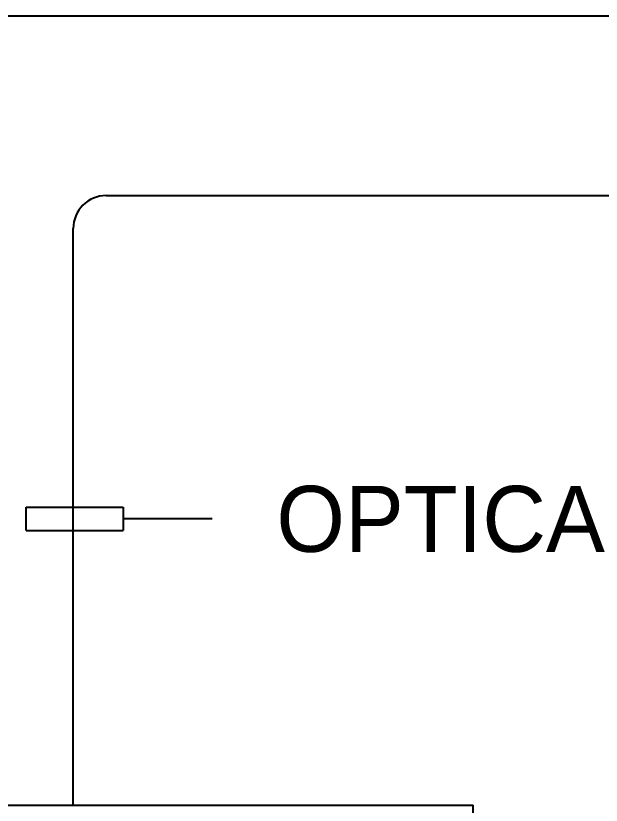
# Model space of a CAD drawing. Header units: millimetres. Extents: x 0 to 84100, y 0 to 29700.
# Drawn here: x 10154 to 11218, y 13703 to 15139 of the extents above; entities that cross this region are included whole.
import ezdxf
from ezdxf.enums import TextEntityAlignment as Align

# ---------------------------------------------------------------- set-up
doc = ezdxf.new("R2010")
doc.units = ezdxf.units.MM
doc.header["$LTSCALE"] = 1000
doc.layers.add('KEC-TEXT', color=6, linetype='Continuous')
doc.styles.add('나눔고딕', font='')
doc.styles.get('나눔고딕').set_extended_font_data('나눔고딕')

# ---------------------------------------------------------------- blocks, each defined once
blk = doc.blocks.new('*U21')
at = {"color": 0}
blk.add_line((0, 44.5), (485, 44.5), dxfattribs=at)
at = {"color": 0, "lineweight": -3}
blk.add_line((485, 0), (485, 44.5), dxfattribs=at)
blk = doc.blocks.new('A$C346D2A37')
at = {"color": 0}
for p, q in [((0, 725.9), (90.5, 725.9)), ((0, 725.9), (0, 347.1)), ((90.5, 725.9), (90.5, 347.1)), ((90.5, 347.1), (0, 347.1)), ((45.3, 0), (45.3, 347.1))]:
    blk.add_line(p, q, dxfattribs=at)

msp = doc.modelspace()

# ---------------------------------------------------------------- linework, layer by layer
at = {"layer": 'KEC-TEXT', "color": 6}
for p, q in [((10318.1, 14811.8), (13165, 14811.8)), ((10258.1, 13703.3), (10258.1, 14751.8))]:
    msp.add_line(p, q, dxfattribs=at)
msp.add_lwpolyline([(5113.1, 15138.6), (29535.2, 15138.9), (29535.2, 12138.5), (5113.1, 12138.2)], close=True, dxfattribs=at)
msp.add_arc((10318.1, 14751.8), 60, 90, 180, dxfattribs=at)

# ---------------------------------------------------------------- block references
at = {"layer": 'KEC-TEXT', "color": 6, "xscale": 0.4664386299814074, "yscale": 0.4664386299814074, "zscale": 0.4664386299814074, "rotation": 90}
msp.add_blockref('A$C346D2A37', (10511, 14202.9), dxfattribs=at)
at = {"layer": 'KEC-TEXT', "color": 6, "xscale": 3, "yscale": 3, "zscale": 3}
msp.add_blockref('*U21', (9530.6, 13569.8), dxfattribs=at)

# ---------------------------------------------------------------- texts
at = {"layer": 'KEC-TEXT', "color": 6, "style": '나눔고딕'}
msp.add_text('OPTICAL PATCH CORD (1Gbps)', height=120, dxfattribs=at).set_placement((10627.4, 14224), align=Align.MIDDLE_LEFT)

doc.saveas('drawing.dxf')
